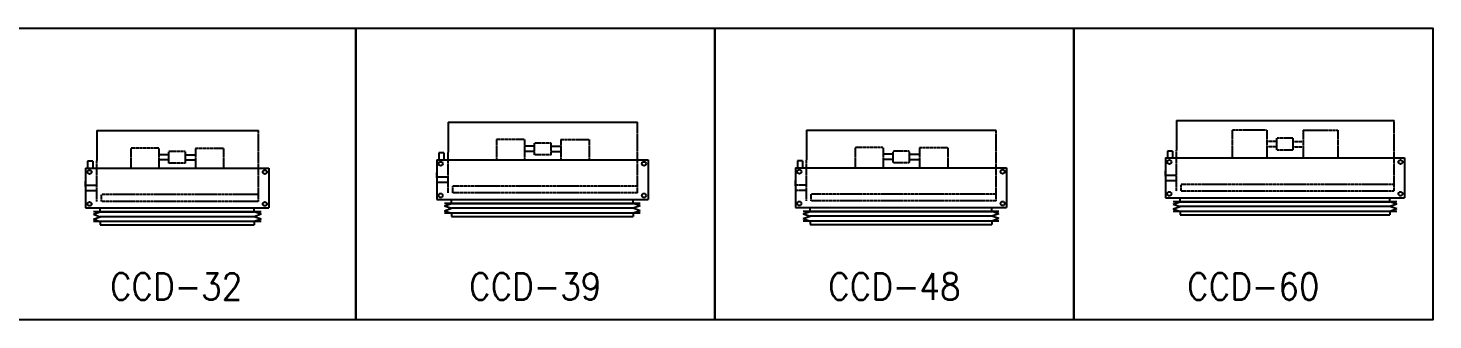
# Model space of a CAD drawing. Header units: millimetres. Extents: x 259256 to 648017, y 366981 to 480499.
# Drawn here: x 383793 to 394367, y 403501 to 405694 of the extents above; entities that cross this region are included whole.
import ezdxf
from ezdxf.enums import TextEntityAlignment as Align

# ---------------------------------------------------------------- set-up
doc = ezdxf.new("R2010")
doc.units = ezdxf.units.MM
doc.linetypes.add('DSH1', pattern=[0.101, 0.067, -0.034])
doc.layers.get('0').update_dxf_attribs({"color": 254})
doc.layers.add('F-TEXT', color=2, linetype='Continuous')
doc.layers.add('MEQUIP', color=2, linetype='Continuous')
doc.styles.add('QC-SEC', font='romans.shx')

# ---------------------------------------------------------------- blocks, each defined once
blk = doc.blocks.new('A$C305E440D')
at = {"layer": 'MEQUIP', "color": 1}
for p, q in [((-605, 710), (-605, 485)), ((-605, 710), (612, 710)), ((-690, 427), (690, 427)), ((-690, 427), (-690, 128)), ((-675, 479), (-675, 427)), ((-636, 479), (-675, 479)), ((-636, 479), (-636, 427)), ((690, 427), (690, 128)), ((-690, 128), (690, 128)), ((-579, 98), (-579, 128)), ((579, 98), (579, 128)), ((-631, 80), (-579, 98)), ((631, 98), (-631, 98)), ((-631, 80), (-579, 62)), ((-631, 44), (-579, 62)), ((-631, 44), (-579, 26)), ((631, 26), (-631, 26)), ((-579, 98), (579, 98)), ((579, 62), (-579, 62)), ((-579, 26), (-579, 0)), ((-579, 0), (579, 0)), ((631, 80), (579, 98)), ((631, 80), (579, 62)), ((631, 44), (579, 62)), ((631, 44), (579, 26)), ((579, 26), (579, 0))]:
    blk.add_line(p, q, dxfattribs=at)
at = {"layer": 'MEQUIP', "color": 1, "linetype": 'DSH1'}
for p, q in [((612, 177), (612, 710)), ((-137, 578), (-348, 578)), ((-348, 578), (-348, 427)), ((-137, 578), (-137, 427)), ((-62, 463), (-62, 552)), ((62, 552), (-62, 552)), ((62, 463), (62, 552)), ((137, 578), (348, 578)), ((137, 578), (137, 427)), ((348, 578), (348, 427)), ((-605, 177), (-605, 485)), ((-62, 528), (-137, 528)), ((-62, 488), (-137, 488)), ((62, 463), (-62, 463)), ((62, 528), (137, 528)), ((62, 488), (137, 488)), ((-690, 290), (-690, 330)), ((-605, 296), (-690, 296)), ((-605, 256), (-690, 256)), ((612, 229), (-570, 229)), ((-570, 177), (-570, 229)), ((612, 177), (-570, 177))]:
    blk.add_line(p, q, dxfattribs=at)
at = {"layer": 'MEQUIP', "color": 1}
for centre in [(-660, 397), (660, 397), (-660, 158), (660, 158)]:
    blk.add_circle(centre, 15.4, dxfattribs=at)
blk = doc.blocks.new('A$C66BB428B')
at = {"layer": 'MEQUIP', "color": 1}
for p, q in [((-815, 710), (-815, 485)), ((-815, 710), (822, 710)), ((-900, 427), (900, 427)), ((-900, 427), (-900, 128)), ((-885, 479), (-885, 427)), ((-846, 479), (-885, 479)), ((-846, 479), (-846, 427)), ((900, 427), (900, 128)), ((-900, 128), (900, 128)), ((-789, 98), (-789, 128)), ((789, 98), (789, 128)), ((-841, 80), (-789, 98)), ((841, 98), (-841, 98)), ((-841, 80), (-789, 62)), ((-841, 44), (-789, 62)), ((-841, 44), (-789, 26)), ((841, 26), (-841, 26)), ((-789, 98), (789, 98)), ((789, 62), (-789, 62)), ((-789, 26), (-789, 0)), ((-789, 0), (789, 0)), ((841, 80), (789, 98)), ((841, 80), (789, 62)), ((841, 44), (789, 62)), ((841, 44), (789, 26)), ((789, 26), (789, 0))]:
    blk.add_line(p, q, dxfattribs=at)
at = {"layer": 'MEQUIP', "color": 1, "linetype": 'DSH1'}
for p, q in [((-137, 636), (-398, 636)), ((-398, 636), (-398, 427)), ((-137, 636), (-137, 427)), ((137, 636), (398, 636)), ((137, 636), (137, 427)), ((398, 636), (398, 427)), ((822, 177), (822, 710)), ((-62, 552), (-137, 552)), ((-62, 487), (-62, 576)), ((62, 576), (-62, 576)), ((62, 487), (62, 576)), ((62, 552), (137, 552)), ((-815, 177), (-815, 485)), ((-62, 511), (-137, 511)), ((62, 487), (-62, 487)), ((62, 511), (137, 511)), ((137, 528), (137, 528)), ((-900, 290), (-900, 330)), ((-815, 296), (-900, 296)), ((-815, 256), (-900, 256)), ((822, 229), (-780, 229)), ((-780, 177), (-780, 229)), ((822, 177), (-780, 177))]:
    blk.add_line(p, q, dxfattribs=at)
at = {"layer": 'MEQUIP', "color": 1}
for centre in [(-870, 397), (870, 397), (-870, 158), (870, 158)]:
    blk.add_circle(centre, 15.4, dxfattribs=at)
blk = doc.blocks.new('A$C5D037A5A')
at = {"layer": 'MEQUIP', "color": 1}
for p, q in [((-710, 710), (-710, 485)), ((-710, 710), (717, 710)), ((-795, 427), (795, 427)), ((-795, 427), (-795, 128)), ((-780, 479), (-780, 427)), ((-741, 479), (-780, 479)), ((-741, 479), (-741, 427)), ((795, 427), (795, 128)), ((-795, 128), (795, 128)), ((-684, 98), (-684, 128)), ((684, 98), (684, 128)), ((-736, 80), (-684, 98)), ((736, 98), (-736, 98)), ((-736, 80), (-684, 62)), ((-736, 44), (-684, 62)), ((-736, 44), (-684, 26)), ((736, 26), (-736, 26)), ((-684, 98), (684, 98)), ((684, 62), (-684, 62)), ((-684, 26), (-684, 0)), ((-684, 0), (684, 0)), ((736, 80), (684, 98)), ((736, 80), (684, 62)), ((736, 44), (684, 62)), ((736, 44), (684, 26)), ((684, 26), (684, 0))]:
    blk.add_line(p, q, dxfattribs=at)
at = {"layer": 'MEQUIP', "color": 1, "linetype": 'DSH1'}
for p, q in [((717, 177), (717, 710)), ((-134, 578), (-345, 578)), ((-345, 578), (-345, 427)), ((-134, 578), (-134, 427)), ((-59, 463), (-59, 552)), ((65, 552), (-59, 552)), ((65, 463), (65, 552)), ((140, 578), (352, 578)), ((140, 578), (140, 427)), ((352, 578), (352, 427)), ((-710, 177), (-710, 485)), ((-59, 528), (-134, 528)), ((-59, 488), (-134, 488)), ((65, 463), (-59, 463)), ((65, 528), (140, 528)), ((65, 488), (140, 488)), ((-795, 290), (-795, 330)), ((-710, 296), (-795, 296)), ((-710, 256), (-795, 256)), ((717, 229), (-675, 229)), ((-675, 177), (-675, 229)), ((717, 177), (-675, 177))]:
    blk.add_line(p, q, dxfattribs=at)
at = {"layer": 'MEQUIP', "color": 1}
for centre in [(-765, 397), (765, 397), (-765, 158), (765, 158)]:
    blk.add_circle(centre, 15.4, dxfattribs=at)
blk = doc.blocks.new('A$C767D4509')
at = {"layer": 'MEQUIP', "color": 1}
for p, q in [((-710, 710), (-710, 485)), ((-710, 710), (717, 710)), ((-795, 427), (795, 427)), ((-795, 427), (-795, 128)), ((-780, 479), (-780, 427)), ((-741, 479), (-780, 479)), ((-741, 479), (-741, 427)), ((795, 427), (795, 128)), ((-795, 128), (795, 128)), ((-684, 98), (-684, 128)), ((684, 98), (684, 128)), ((-736, 80), (-684, 98)), ((736, 98), (-736, 98)), ((-736, 80), (-684, 62)), ((-736, 44), (-684, 62)), ((-736, 44), (-684, 26)), ((736, 26), (-736, 26)), ((-684, 98), (684, 98)), ((684, 62), (-684, 62)), ((-684, 26), (-684, 0)), ((-684, 0), (684, 0)), ((736, 80), (684, 98)), ((736, 80), (684, 62)), ((736, 44), (684, 62)), ((736, 44), (684, 26)), ((684, 26), (684, 0))]:
    blk.add_line(p, q, dxfattribs=at)
at = {"layer": 'MEQUIP', "color": 1, "linetype": 'DSH1'}
for p, q in [((717, 177), (717, 710)), ((-134, 578), (-345, 578)), ((-345, 578), (-345, 427)), ((-134, 578), (-134, 427)), ((-59, 463), (-59, 552)), ((65, 552), (-59, 552)), ((65, 463), (65, 552)), ((140, 578), (352, 578)), ((140, 578), (140, 427)), ((352, 578), (352, 427)), ((-710, 177), (-710, 485)), ((-59, 528), (-134, 528)), ((-59, 488), (-134, 488)), ((65, 463), (-59, 463)), ((65, 528), (140, 528)), ((65, 488), (140, 488)), ((-795, 290), (-795, 330)), ((-710, 296), (-795, 296)), ((-710, 256), (-795, 256)), ((717, 229), (-675, 229)), ((-675, 177), (-675, 229)), ((717, 177), (-675, 177))]:
    blk.add_line(p, q, dxfattribs=at)
at = {"layer": 'MEQUIP', "color": 1}
for centre in [(-765, 397), (765, 397), (-765, 158), (765, 158)]:
    blk.add_circle(centre, 15.4, dxfattribs=at)

msp = doc.modelspace()

# ---------------------------------------------------------------- linework, layer by layer
at = {"color": 4}
for points in [[(383556, 405694), (386259, 405694), (386259, 403501), (383556, 403501)], [(386259, 405694), (388961, 405694), (388961, 403501), (386259, 403501)], [(388961, 405694), (391664, 405694), (391664, 403501), (388961, 403501)], [(391664, 405694), (394367, 405694), (394367, 403501), (391664, 403501)]]:
    msp.add_lwpolyline(points, close=True, dxfattribs=at)

# ---------------------------------------------------------------- block references
at = {"layer": 'MEQUIP', "color": 4}
for name, p in [('A$C5D037A5A', (387664, 404278)), ('A$C66BB428B', (393253, 404291)), ('A$C305E440D', (384915, 404215)), ('A$C767D4509', (390363, 404218))]:
    msp.add_blockref(name, p, dxfattribs=at)

# ---------------------------------------------------------------- texts
at = {"layer": 'F-TEXT', "style": 'QC-SEC', "width": 0.9}
for s, p in [('CCD-32', (384907, 403753)), ('CCD-39', (387610, 403753)), ('CCD-48', (390313, 403753)), ('CCD-60', (393015, 403753))]:
    msp.add_text(s, height=200, dxfattribs=at).set_placement(p, align=Align.MIDDLE_CENTER)

doc.saveas('drawing.dxf')
